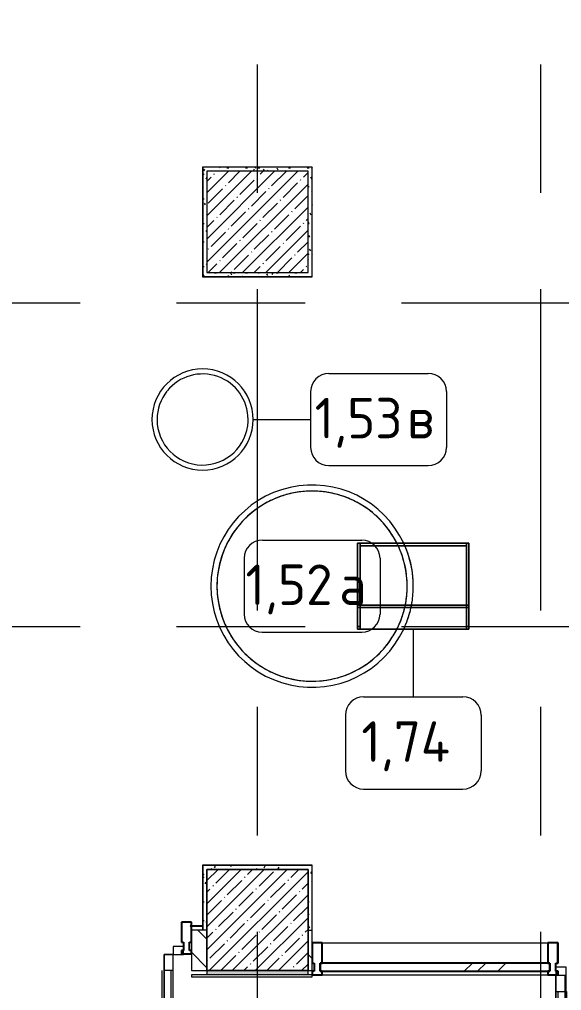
# Model space of a CAD drawing. Header units: millimetres. Extents: x 957 to 228198, y -8553 to 29000.
# Drawn here: x 59136 to 61815, y 11601 to 16401 of the extents above; entities that cross this region are included whole.
import ezdxf

# ---------------------------------------------------------------- set-up
doc = ezdxf.new("R2010")
doc.units = ezdxf.units.MM
doc.linetypes.add('Осевая', pattern=[3175, 635, -476.25, 1587.5, -476.25])
for name, color, linetype, lineweight in [('A-DETL-GENF', 7, 'Continuous', 9), ('A-GLAZ-CURT', 7, 'Continuous', 9), ('A-GLAZ-CURT-1', 7, 'Continuous', 25), ('A-GLAZ-CWMG', 7, 'Continuous', 9), ('A-GLAZ-CWMG-1', 7, 'Continuous', 25), ('A-WALL', 7, 'Continuous', 9), ('I-FURN-IDEN', 7, 'Continuous', 9), ('I-WALL', 7, 'Continuous', 9), ('S-COLS', 7, 'Continuous', 9), ('Оси-2', 7, 'Осевая', 9)]:
    doc.layers.add(name, color=color, linetype=linetype, lineweight=lineweight)
for name, color, linetype, lineweight, true_color in [('A-DOOR-1', 7, 'Continuous', 9, 0xc0c0c0), ('A-WALL-1', 9, 'Continuous', 9, 0x808080), ('A-WALL-FNSH-1', 9, 'Continuous', 9, 0x808080), ('I-FURN-1', 9, 'Continuous', 9, 0x808080)]:
    doc.layers.add(name, color=color, linetype=linetype, lineweight=lineweight, true_color=true_color)
doc.styles.add('GOST Common_3', font='GOST_Common.ttf', dxfattribs={"height": 200})
pattern_1 = [(0, (-10247.55, 0), (121.92, 30.48), [10.058, -81.382, 10.058, -81.382, -487.68]), (0, (-10247.55, 0), (121.92, 30.48), [-182.88, 10.058, -172.822, 10.058, -81.382, -213.36]), (0, (-10247.55, 0), (121.92, 30.48), [-457.2, 10.058, -50.902, 10.058, -142.342]), (120, (-10201.83, 15.24), (-87.356454, 90.345817), [10.058, -81.382, 10.058, -81.382, -487.68]), (120, (-10201.83, 15.24), (-87.356454, 90.345817), [-182.88, 10.058, -172.822, 10.058, -81.382, -213.36]), (120, (-10201.83, 15.24), (-87.356454, 90.345817), [-457.2, 10.058, -50.902, 10.058, -142.342]), (240, (-10186.59, 76.2), (-34.563546, -120.825817), [10.058, -81.382, 10.058, -81.382, -487.68]), (240, (-10186.59, 76.2), (-34.563546, -120.825817), [-182.88, 10.058, -172.822, 10.058, -81.382, -213.36]), (240, (-10186.59, 76.2), (-34.563546, -120.825817), [-457.2, 10.058, -50.902, 10.058, -142.342])]

# ---------------------------------------------------------------- blocks, each defined once
blk = doc.blocks.new('BSC_Колонна _Прямоугольная - 500х500-V27-План расстановки мебели и оборудования 3 этажа в осях 12-23')
at = {"layer": 'S-COLS'}
h = blk.add_hatch(dxfattribs=at)
h.set_pattern_fill('FP_37', color=256, style=0, pattern_type=2)
h.set_pattern_definition([(45, (-70560, -15400), (-57.02463, 57.02463), []), (45, (-70502.975, -15400), (-57.02463, 57.02463), [100.806, -20.161, 3.353, -16.808])])
h.paths.add_polyline_path([(250, -250), (250, 250), (-250, 250), (-250, -250)])
for p, q in [((250, 250), (-250, 250)), ((-250, 250), (-250, -250)), ((250, -250), (250, 250)), ((-250, -250), (250, -250))]:
    blk.add_line(p, q, dxfattribs=at)
blk = doc.blocks.new('Кофетейбл Leger _Minotti_ - 1_74-25577647-План расстановки мебели и оборудования 3 этажа в осях 12-23')
at = {"layer": 'I-FURN-1'}
for p, q in [((212, 275), (-212, 275)), ((-212, 275), (-212, -275)), ((-212, -275), (-212, 275)), ((-212, 275), (212, 275)), ((-200, 275), (-212, 275)), ((-212, 275), (-212, 263)), ((-212, 263), (-212, 275)), ((-212, 275), (-200, 275)), ((-212, 275), (-212, 263)), ((-200, 275), (-212, 275)), ((-212, 275), (-200, 275)), ((-212, 263), (-212, 275)), ((212, 275), (-212, 275)), ((-212, 275), (-212, -275)), ((-212, 263), (-212, 275)), ((-212, 275), (-200, 275)), ((-212, 263), (-200, 263)), ((-200, 263), (-212, 263)), ((-212, 263), (-200, 263)), ((-200, 263), (-212, 263)), ((-212, -263), (-212, 263)), ((-106, 275), (-200, 275)), ((-200, 275), (-106, 275)), ((-200, 263), (-200, 275)), ((-200, 275), (-200, 263.3)), ((-200, 275), (-106, 275)), ((-200, 263), (-106, 263)), ((-106, 263), (-200, 263)), ((-94, 275), (-106, 275)), ((-106, 275), (-94, 275)), ((-106, 275), (-106, 263)), ((-94, 275), (-106, 275)), ((-106, 275), (-94, 275)), ((-106, 263), (-106, 275)), ((-106, 275), (-94, 275)), ((-94, 263), (-106, 263)), ((-106, 263), (-106, 12.8)), ((-106, 12.8), (-106, 263)), ((-106, 263), (-94, 263)), ((-106, 263), (-94, 263)), ((-94, 263), (-106, 263)), ((-106, 263), (-94, 263)), ((-94, 263), (-106, 263)), ((212, 275), (-94, 275)), ((-94, 275), (212, 275)), ((-94, 263), (-94, 275)), ((-94, 275), (-94, 263)), ((-94, 275), (212, 275)), ((-94, 9.9), (-94, 263)), ((-94, 263), (-94, 9.9)), ((-94, 263), (212, 263)), ((200, 263), (-94, 263)), ((212, 263), (200, 263)), ((200, 263), (200, 43.3)), ((200, 43.3), (200, 263)), ((200, 263), (212, 263)), ((212, 263), (200, 263)), ((212, -275), (212, 275)), ((212, 275), (212, -275)), ((212, 263), (212, 275)), ((212, 275), (212, 263)), ((212, -275), (212, 275)), ((212, 275), (212, -275)), ((212, 48.3), (212, 263)), ((212, 263), (212, 48.3)), ((212, -263), (212, 48.3)), ((212, 48.3), (212, -263)), ((-106, 12.8), (-106, -263)), ((-106, -263), (-106, 12.8)), ((-94, -263), (-94, 9.9)), ((-94, 9.9), (-94, -263)), ((200, 43.3), (200, -263)), ((200, -263), (200, 43.3)), ((-200, -263), (-212, -263)), ((-212, -263), (-212, -275)), ((-212, -275), (-212, -263)), ((-212, -263), (-200, -263)), ((-212, -263), (-212, -275)), ((-200, -263), (-212, -263)), ((-212, -263), (-200, -263)), ((-212, -275), (-212, -263)), ((-212, -275), (-212, -263)), ((-212, -275), (212, -275)), ((212, -275), (-212, -275)), ((-212, -275), (-200, -275)), ((-200, -275), (-212, -275)), ((-212, -275), (-200, -275)), ((-200, -275), (-212, -275)), ((-212, -275), (212, -275)), ((-200, -275), (-212, -275)), ((-106, -263), (-200, -263)), ((-200, -263), (-106, -263)), ((-200, -275), (-200, -263)), ((-200, -263), (-200, -274.7)), ((-200, -275), (-106, -275)), ((-106, -275), (-200, -275)), ((-106, -275), (-200, -275)), ((-106, -263), (-94, -263)), ((-94, -263), (-106, -263)), ((-94, -263), (-106, -263)), ((-106, -263), (-94, -263)), ((-106, -263), (-106, -275)), ((-94, -263), (-106, -263)), ((-106, -263), (-94, -263)), ((-106, -275), (-106, -263)), ((-106, -275), (-94, -275)), ((-94, -275), (-106, -275)), ((-106, -275), (-94, -275)), ((-94, -275), (-106, -275)), ((-94, -275), (-106, -275)), ((212, -263), (-94, -263)), ((-94, -263), (200, -263)), ((-94, -275), (-94, -263)), ((-94, -263), (-94, -275)), ((-94, -275), (212, -275)), ((212, -275), (-94, -275)), ((212, -275), (-94, -275)), ((200, -263), (212, -263)), ((212, -263), (200, -263)), ((200, -263), (212, -263)), ((212, -275), (212, -263)), ((212, -263), (212, -275))]:
    blk.add_line(p, q, dxfattribs=at)
blk = doc.blocks.new('ПУФ1 - 1_53в-V167-План расстановки мебели и оборудования 3 этажа в осях 12-23')
at = {"layer": 'I-FURN-1'}
for radius, start, end in [(250, 360, 180), (250, 0, 180), (225, 360, 141.0212), (225, 0, 141.0212), (225, 141.4286, 180), (225, 141.4286, 180), (250, 180, 360), (225, 180, 357.6614), (225, 180, 357.6614), (225, 357.7749, 360), (225, 357.7749, 360), (250, 180, 360)]:
    blk.add_arc((0, 0), radius, start, end, dxfattribs=at)
blk = doc.blocks.new('ПУФ2 - 1_52а-V256-План расстановки мебели и оборудования 3 этажа в осях 12-23')
at = {"layer": 'I-FURN-1'}
for radius, start, end in [(500, 25.1382, 180), (500, 25.1382, 180), (470, 26.8183, 180), (470, 108, 117), (470, 99, 108), (470, 90, 99), (470, 81, 90), (470, 72, 81), (470, 63, 72), (470, 117, 126), (470, 54, 63), (470, 126, 144), (470, 45, 54), (470, 36, 45), (470, 144, 162), (470, 26.8183, 36), (470, 25.2333, 26.8183), (470, 25.2333, 26.8183), (470, 360, 25.2333), (470, 18, 25.2333), (500, 9, 25.1382), (500, 23.6483, 25.1382), (500, 0, 23.6483), (470, 162, 180), (470, 0, 18), (500, 360, 9), (500, 180, 334.8618), (500, 180, 334.8618), (470, 180, 333.1817), (470, 180, 189), (470, 348.4303, 360), (470, 351, 360), (500, 351, 360), (500, 351, 360), (470, 189, 198), (470, 346.9243, 348.4303), (470, 346.9243, 348.4303), (470, 348.4303, 351), (500, 342, 351), (500, 347.7225, 349.1381), (500, 349.1381, 351), (470, 333.1817, 346.9243), (470, 342, 346.9243), (500, 334.8618, 347.7225), (470, 198, 207), (470, 333.1817, 342), (500, 334.8618, 342), (470, 207, 225), (470, 324, 333.1817), (470, 306, 324), (470, 225, 243), (470, 288, 306), (470, 243, 252), (470, 252, 261), (470, 261, 270), (470, 270, 288)]:
    blk.add_arc((0, 0), radius, start, end, dxfattribs=at)
blk = doc.blocks.new('Дверь_Витражная_остекление_ - ВВ-6 остекление-32274838-План расстановки мебели и оборудования 3 этажа в осях 12-23')
at = {"layer": 'A-DETL-GENF'}
for p, q in [((-655, 930), (-610, 930)), ((-655, 930), (-655, 20)), ((-610, 930), (-655, 930)), ((-655, 930), (-655, 20)), ((-610, 930), (-610, 20)), ((-610, 20), (-610, 930)), ((-655, 850), (-610, 850)), ((-645, 850), (-645, 100)), ((-601, 850), (-601, 100)), ((705, 420), (660, 420)), ((660, 420), (660, 20)), ((705, 420), (660, 420)), ((660, 420), (660, 20)), ((705, 420), (705, 20)), ((705, 20), (705, 420)), ((651, 340), (651, 100)), ((705, 340), (660, 340)), ((695, 340), (695, 100)), ((-655, 100), (-610, 100)), ((705, 100), (660, 100)), ((-610, 20), (-655, 20)), ((-655, 20), (-610, 20))]:
    blk.add_line(p, q, dxfattribs=at)
at = {"layer": 'A-DOOR-1'}
for p, q in [((-655, 930), (-655, 20)), ((655, 420), (655, 20)), ((-655, 20), (-705, 20)), ((-705, 20), (-705, -20)), ((-655, -20), (-655, 20)), ((705, 20), (655, 20)), ((655, 20), (655, -20)), ((705, -20), (705, 20)), ((-705, -20), (-655, -20)), ((655, -20), (705, -20))]:
    blk.add_line(p, q, dxfattribs=at)
for centre, radius, start, end in [((-655, 20), 910, 360, 90), ((655, 20), 400, 90, 180)]:
    blk.add_arc(centre, radius, start, end, dxfattribs=at)
blk = doc.blocks.new('Прямоугольный импост - Импост структурный с накладкой - 160мм Темный-33326242-План расстановки мебели и оборудования 3 этажа в осях 12-23')
at = {"layer": 'A-GLAZ-CWMG-1'}
for p, q in [((0, 140), (-50, 140)), ((-50, 140), (-50, 40)), ((0, 40), (0, 140)), ((-50, 40), (-40, 40)), ((-40, 0), (-50, 0)), ((-50, 0), (-50, -17)), ((-40, 40), (-40, 0)), ((-10, 0), (-10, 40)), ((-10, 40), (0, 40)), ((0, 0), (-10, 0)), ((0, -17), (0, 0)), ((-50, -17), (0, -17))]:
    blk.add_line(p, q, dxfattribs=at)
blk = doc.blocks.new('Прямоугольный импост - Импост структурный с накладкой - 160мм Темный-33326237-План расстановки мебели и оборудования 3 этажа в осях 12-23')
at = {"layer": 'A-GLAZ-CWMG-1'}
for p, q in [((-50, 40), (-50, 140)), ((-50, 140), (0, 140)), ((0, 140), (0, 40)), ((-40, 40), (-50, 40)), ((-50, -17), (-50, 0)), ((-50, 0), (-40, 0)), ((-40, 0), (-40, 40)), ((-10, 40), (-10, 0)), ((0, 40), (-10, 40)), ((-10, 0), (0, 0)), ((0, 0), (0, -17)), ((0, -17), (-50, -17))]:
    blk.add_line(p, q, dxfattribs=at)
blk = doc.blocks.new('Дверь_Витражная_остекление_ - В-18-32468702-План расстановки мебели и оборудования 3 этажа в осях 12-23')
at = {"layer": 'A-DETL-GENF'}
for p, q in [((-672.5, 965), (-627.5, 965)), ((-672.5, 965), (-672.5, 20)), ((-627.5, 965), (-672.5, 965)), ((-672.5, 965), (-672.5, 20)), ((-627.5, 965), (-627.5, 20)), ((-627.5, 20), (-627.5, 965)), ((-672.5, 885), (-627.5, 885)), ((-662.5, 885), (-662.5, 100)), ((-618.5, 885), (-618.5, 100)), ((722.5, 420), (677.5, 420)), ((677.5, 420), (677.5, 20)), ((722.5, 420), (677.5, 420)), ((677.5, 420), (677.5, 20)), ((722.5, 420), (722.5, 20)), ((722.5, 20), (722.5, 420)), ((668.5, 340), (668.5, 100)), ((722.5, 340), (677.5, 340)), ((712.5, 340), (712.5, 100)), ((-672.5, 100), (-627.5, 100)), ((722.5, 100), (677.5, 100)), ((-627.5, 20), (-672.5, 20)), ((-672.5, 20), (-627.5, 20))]:
    blk.add_line(p, q, dxfattribs=at)
at = {"layer": 'A-DOOR-1'}
for p, q in [((-672.5, 965), (-672.5, 20)), ((672.5, 420), (672.5, 20)), ((-672.5, 20), (-722.5, 20)), ((-722.5, 20), (-722.5, -20)), ((-672.5, -20), (-672.5, 20)), ((722.5, 20), (672.5, 20)), ((672.5, 20), (672.5, -20)), ((722.5, -20), (722.5, 20)), ((-722.5, -20), (-672.5, -20)), ((672.5, -20), (722.5, -20))]:
    blk.add_line(p, q, dxfattribs=at)
for centre, radius, start, end in [((-672.5, 20), 945, 360, 90), ((672.5, 20), 400, 90, 180)]:
    blk.add_arc(centre, radius, start, end, dxfattribs=at)
blk = doc.blocks.new('Системная панель - Стекло - 40мм-32468815-План расстановки мебели и оборудования 3 этажа в осях 12-23')
at = {"layer": 'A-GLAZ-CURT'}
h = blk.add_hatch(dxfattribs=at)
h.set_pattern_fill('FP_74', color=256, style=0, pattern_type=2)
h.set_pattern_definition([(225, (71537, 11597), (282.8427, -282.8427), [200, -600]), (225, (71737, 11697), (282.8427, -282.8427), [600, -200]), (225, (71337, 11797), (282.8427, -282.8427), [200, -600])])
h.paths.add_polyline_path([(-557, 0), (-567, 0), (-567, -40), (567, -40), (567, 0), (-282.9, 0)])
at = {"layer": 'A-GLAZ-CURT-1'}
for p, q in [((567, 0), (-567, 0)), ((-567, 0), (-567, -40)), ((567, -40), (567, 0)), ((-567, -40), (567, -40))]:
    blk.add_line(p, q, dxfattribs=at)
blk = doc.blocks.new('Прямоугольный импост - Импост структурный с накладкой - 160мм Темный-33326239-План расстановки мебели и оборудования 3 этажа в осях 12-23')
at = {"layer": 'A-GLAZ-CWMG-1'}
for p, q in [((-25, 40), (-25, 140)), ((-25, 140), (25, 140)), ((25, 140), (25, 40)), ((-15, 40), (-25, 40)), ((-25, -17), (-25, 0)), ((-25, 0), (-15, 0)), ((-15, 0), (-15, 40)), ((15, 40), (15, 0)), ((25, 40), (15, 40)), ((15, 0), (25, 0)), ((25, 0), (25, -17)), ((25, -17), (-25, -17))]:
    blk.add_line(p, q, dxfattribs=at)
blk = doc.blocks.new('Прямоугольный импост - Импост структурный с накладкой - 160мм Темный-32468813-План расстановки мебели и оборудования 3 этажа в осях 12-23')
at = {"layer": 'A-GLAZ-CWMG'}
for p, q in [((70880, 11837), (71994, 11837)), ((70880, 11680), (71994, 11680))]:
    blk.add_line(p, q, dxfattribs=at)
blk = doc.blocks.new('Прямоугольный импост - Импост структурный с накладкой - 160мм Темный-V259-План расстановки мебели и оборудования 3 этажа в осях 12-23')
at = {"layer": 'A-GLAZ-CWMG-1'}
for p, q in [((-25, 40), (-25, 140)), ((-25, 140), (25, 140)), ((25, 140), (25, 40)), ((-15, 40), (-25, 40)), ((-25, -17), (-25, 0)), ((-25, 0), (-15, 0)), ((-15, 0), (-15, 40)), ((15, 40), (15, 0)), ((25, 40), (15, 40)), ((15, 0), (25, 0)), ((25, 0), (25, -17)), ((25, -17), (-25, -17))]:
    blk.add_line(p, q, dxfattribs=at)
blk = doc.blocks.new('Марка_Мебель - В прямоуг_Balcon_Марка-25523697-План расстановки мебели и оборудования 3 этажа в осях 12-23')
at = {"layer": 'I-FURN-IDEN'}
for p, q in [((-2.455, 2.278), (2.455, 2.278)), ((-3.355, 1.378), (-3.355, -1.384)), ((3.355, 1.378), (3.355, -1.378)), ((-2.461, -2.278), (2.455, -2.278))]:
    blk.add_line(p, q, dxfattribs=at)
for centre, radius, start, end in [((-2.455, 1.378), 0.9, 90, 180), ((2.455, 1.378), 0.9, 0, 90), ((-2.461, -1.384), 0.893, 180, 270), ((2.455, -1.378), 0.9, 270, 0)]:
    blk.add_arc(centre, radius, start, end, dxfattribs=at)

msp = doc.modelspace()

# ---------------------------------------------------------------- hatches: boundary and pattern name
at = {"layer": 'I-WALL'}
h = msp.add_hatch(dxfattribs=at)
h.set_pattern_fill('FP_68', color=256, style=0, pattern_type=2)
h.set_pattern_definition(pattern_1)
h.paths.add_polyline_path([(60042.4, 15650), (60582.4, 15650), (60582.4, 15670), (60042.4, 15670)])
h = msp.add_hatch(dxfattribs=at)
h.set_pattern_fill('FP_68', color=256, style=0, pattern_type=2)
h.set_pattern_definition(pattern_1)
h.paths.add_polyline_path([(60062.4, 15130), (60062.4, 15650), (60042.4, 15650), (60042.4, 15130)])
h = msp.add_hatch(dxfattribs=at)
h.set_pattern_fill('FP_68', color=256, style=0, pattern_type=2)
h.set_pattern_definition(pattern_1)
h.paths.add_polyline_path([(60562.4, 15150), (60582.4, 15150), (60582.4, 15650), (60562.4, 15650), (60562.4, 15278.8)])
h = msp.add_hatch(dxfattribs=at)
h.set_pattern_fill('FP_68', color=256, style=0, pattern_type=2)
h.set_pattern_definition(pattern_1)
h.paths.add_polyline_path([(60291.4, 15130), (60582.4, 15130), (60582.4, 15150), (60062.4, 15150), (60062.4, 15130), (60285.2, 15130)])
h = msp.add_hatch(dxfattribs=at)
h.set_pattern_fill('FP_68', color=256, style=0, pattern_type=2)
h.set_pattern_definition(pattern_1)
h.paths.add_polyline_path([(60562.4, 12200), (60562.4, 12220), (60042.4, 12220), (60042.4, 12200), (60062.4, 12200)])
h = msp.add_hatch(dxfattribs=at)
h.set_pattern_fill('FP_68', color=256, style=0, pattern_type=2)
h.set_pattern_definition(pattern_1)
h.paths.add_polyline_path([(60062.4, 11900), (60062.4, 12200), (60042.4, 12200), (60042.4, 11900)])
h = msp.add_hatch(dxfattribs=at)
h.set_pattern_fill('FP_68', color=256, style=0, pattern_type=2)
h.set_pattern_definition(pattern_1)
h.paths.add_polyline_path([(60562.4, 11900), (60582.4, 11900), (60582.4, 12220), (60562.4, 12220), (60562.4, 12200)])
h = msp.add_hatch(dxfattribs=at)
h.set_pattern_fill('FP_21', color=256, style=0, pattern_type=2)
h.set_pattern_definition([(135, (-10247.55, 0), (-70.71068, -70.71068), [])])
h.paths.add_polyline_path([(63292.4, 11700), (63292.4, 11900), (63272.4, 11900), (63272.4, 11700)])
h.paths.add_polyline_path([(60062.4, 11700), (60062.4, 11900), (59986.4, 11900), (59986.4, 11700), (60019.2, 11700)])
h.paths.add_polyline_path([(60562.4, 11700), (60582.4, 11700), (60582.4, 11900), (60562.4, 11900), (60562.4, 11822.9)])
h.paths.add_polyline_path([(58506.4, 11700), (58506.4, 11900), (58422.4, 11900), (58422.4, 11700)])
h = msp.add_hatch(dxfattribs=at)
h.set_pattern_fill('FP_68', color=256, style=0, pattern_type=2)
h.set_pattern_definition(pattern_1)
h.paths.add_polyline_path([(60562.3, 11680), (60562.3, 11700), (60062.6, 11700), (60062.6, 11680)])
h.paths.add_polyline_path([(56532.4, 11680), (58402.5, 11680), (58402.4, 11700), (56512.4, 11700), (56512.4, 11680)])
at = {"layer": 'S-COLS'}
h = msp.add_hatch(dxfattribs=at)
h.set_pattern_fill('FP_17', color=256, style=0, pattern_type=2)
h.set_pattern_definition([(45, (-10247.55, 0), (-57.02463, 57.02463), []), (45, (-10190.526, 0), (-57.02463, 57.02463), [100.806, -20.161, 3.353, -16.808])])
h.paths.add_polyline_path([(60062.4, 11700), (60562.4, 11700), (60562.4, 12200), (60062.4, 12200), (60062.4, 11822.9)])

# ---------------------------------------------------------------- linework, layer by layer
at = {"layer": 'A-WALL'}
for q in [(60562.4, 11700), (60582.4, 11900)]:
    msp.add_line((60562.4, 11900), q, dxfattribs=at)
at = {"layer": 'A-WALL-1'}
for p, q in [((60582.4, 15670), (60042.4, 15670)), ((60042.4, 15670), (60042.4, 15130)), ((60582.4, 15130), (60582.4, 15670)), ((60042.4, 15130), (60582.4, 15130)), ((60582.4, 12220), (60042.4, 12220)), ((60042.4, 12220), (60042.4, 11900)), ((60062.4, 12200), (60562.4, 12200)), ((60062.4, 11700), (60062.4, 12200)), ((60562.4, 12200), (60562.4, 11900)), ((60582.4, 11900), (60582.4, 12220)), ((60062.4, 11900), (59986.4, 11900)), ((59986.4, 11900), (59986.4, 11700)), ((60582.4, 11700), (60582.4, 11900)), ((59986.4, 11700), (60062.4, 11700)), ((60562.3, 11700), (60062.6, 11700)), ((60062.6, 11700), (60062.6, 11680)), ((60562.3, 11680), (60562.3, 11700)), ((60562.4, 11700), (60582.4, 11700))]:
    msp.add_line(p, q, dxfattribs=at)
at = {"layer": 'A-WALL-FNSH-1'}
for p, q in [((60583.4, 15671), (60041.4, 15671)), ((60041.4, 15671), (60041.4, 15129)), ((60583.4, 15129), (60583.4, 15671)), ((60041.4, 15129), (60583.4, 15129)), ((60041.4, 12221), (60041.4, 11900)), ((60583.4, 12221), (60041.4, 12221)), ((60583.4, 11900), (60583.4, 12221)), ((60042.4, 11921), (59979.4, 11921)), ((59979.4, 11921), (59979.4, 11920)), ((59979.4, 11920), (60042.4, 11920)), ((60582.4, 11900), (60583.4, 11900)), ((60582.4, 11680), (59986.4, 11680)), ((59986.4, 11680), (59986.4, 11669)), ((59986.4, 11669), (60582.4, 11669)), ((60582.4, 11669), (60582.4, 11680))]:
    msp.add_line(p, q, dxfattribs=at)
at = {"layer": 'I-FURN-IDEN'}
for p, q in [((60291.4, 14423.5), (60575.2, 14423.5)), ((61082.4, 13388), (61082.4, 13052.7))]:
    msp.add_line(p, q, dxfattribs=at)
at = {"layer": 'S-COLS'}
for p, q in [((60562.4, 12200), (60062.4, 12200)), ((60062.4, 12200), (60062.4, 11900)), ((60562.4, 11900), (60562.4, 12200)), ((60062.4, 11900), (60062.4, 11700)), ((60562.4, 11700), (60562.4, 11900)), ((60062.4, 11700), (60562.4, 11700))]:
    msp.add_line(p, q, dxfattribs=at)
at = {"layer": 'Оси-2'}
for p, q in [((60312.4, -331.5), (60312.4, 24850)), ((61712.4, -331.5), (61712.4, 24850)), ((28163.2, 15000), (71402.4, 15000)), ((28163.2, 13400), (71402.4, 13400))]:
    msp.add_line(p, q, dxfattribs=at)

# ---------------------------------------------------------------- block references
at = {"layer": 'A-DOOR-1', "rotation": 180}
for name, p in [('Дверь_Витражная_остекление_ - ВВ-6 остекление-32274838-План расстановки мебели и оборудования 3 этажа в осях 12-23', (59241.4, 11800)), ('Дверь_Витражная_остекление_ - В-18-32468702-План расстановки мебели и оборудования 3 этажа в осях 12-23', (62509.9, 11697))]:
    msp.add_blockref(name, p, dxfattribs=at)
at = {"layer": 'A-GLAZ-CURT', "rotation": 180}
msp.add_blockref('Системная панель - Стекло - 40мм-32468815-План расстановки мебели и оборудования 3 этажа в осях 12-23', (61189.4, 11697), dxfattribs=at)
at = {"layer": 'A-GLAZ-CWMG'}
for name, p in [('Прямоугольный импост - Импост структурный с накладкой - 160мм Темный-33326242-План расстановки мебели и оборудования 3 этажа в осях 12-23', (59986.4, 11800)), ('Прямоугольный импост - Импост структурный с накладкой - 160мм Темный-32468813-План расстановки мебели и оборудования 3 этажа в осях 12-23', (-10247.6, 0))]:
    msp.add_blockref(name, p, dxfattribs=at)
at = {"layer": 'A-GLAZ-CWMG', "extrusion": (0, 0, -1)}
for name, p in [('Прямоугольный импост - Импост структурный с накладкой - 160мм Темный-33326237-План расстановки мебели и оборудования 3 этажа в осях 12-23', (-60582.4, 11697)), ('Прямоугольный импост - Импост структурный с накладкой - 160мм Темный-33326239-План расстановки мебели и оборудования 3 этажа в осях 12-23', (-61771.4, 11697)), ('Прямоугольный импост - Импост структурный с накладкой - 160мм Темный-V259-План расстановки мебели и оборудования 3 этажа в осях 12-23', (-61772.4, 11697))]:
    msp.add_blockref(name, p, dxfattribs=at)
at = {"layer": 'I-FURN-1'}
for name, p in [('ПУФ1 - 1_53в-V167-План расстановки мебели и оборудования 3 этажа в осях 12-23', (60041.4, 14423.5)), ('ПУФ2 - 1_52а-V256-План расстановки мебели и оборудования 3 этажа в осях 12-23', (60582.4, 13600))]:
    msp.add_blockref(name, p, dxfattribs=at)
at = {"layer": 'I-FURN-1', "rotation": 90}
msp.add_blockref('Кофетейбл Leger _Minotti_ - 1_74-25577647-План расстановки мебели и оборудования 3 этажа в осях 12-23', (61082.4, 13600), dxfattribs=at)
at = {"layer": 'I-FURN-IDEN', "xscale": 99.99999999999993, "yscale": 99.99999999999993, "zscale": 99.99999999999993}
for p in [(60910.7, 14423.5), (60582.4, 13600), (61082.4, 12825)]:
    msp.add_blockref('Марка_Мебель - В прямоуг_Balcon_Марка-25523697-План расстановки мебели и оборудования 3 этажа в осях 12-23', p, dxfattribs=at)
at = {"layer": 'S-COLS'}
msp.add_blockref('BSC_Колонна _Прямоугольная - 500х500-V27-План расстановки мебели и оборудования 3 этажа в осях 12-23', (60312.4, 15400), dxfattribs=at)

# ---------------------------------------------------------------- texts
at = {"layer": 'I-FURN-IDEN', "char_height": 200, "attachment_point": 1, "style": 'GOST Common_3'}
for s, insert, width in [('1,53', (60595.2, 14530.5), 553.164), ('\\fGOST Common|b0|i0|c204|p34|;в', (61051.6, 14530.5), 176.371), ('1,52', (60253.4, 13707.1), 561.181), ('\\fGOST Common|b0|i0|c204|p34|;а', (60716.5, 13707.1), 200.422), ('1,74', (60825.9, 12932), 585.232)]:
    msp.add_mtext(s, dxfattribs=dict(at, insert=insert, width=width))

doc.saveas('drawing.dxf')
